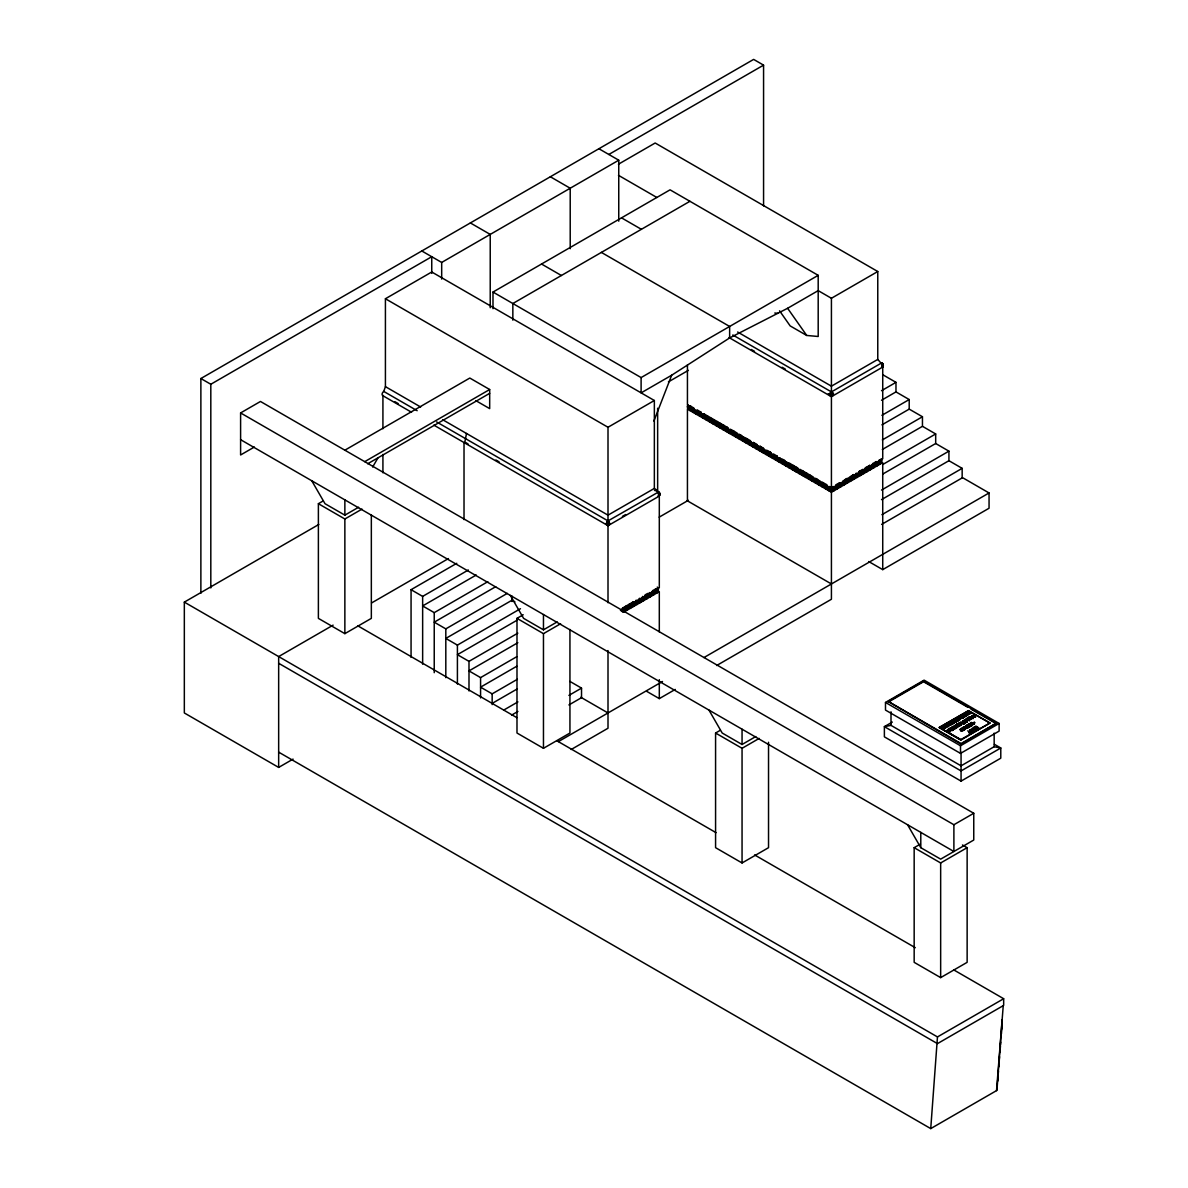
<?xml version="1.0" encoding="UTF-8"?>
<svg xmlns="http://www.w3.org/2000/svg" width="1188" height="1188" viewBox="0 0 1188 1188"><rect width="100%" height="100%" fill="white"/><g stroke="black" fill="none" stroke-linecap="round" stroke-linejoin="round"><path stroke-width="1.5" d="M968.963 723.997L970.433 723.923C974.531 728.541 968.057 723.032 971.249 722.542M951.959 730.175L950.682 730.13C947.564 727.709 953.712 731.125 950.831 729.536M976.655 727.205C972.126 727.175 977.501 727.13 976.091 726.21C979.625 728.526 980.575 728.957 975.511 726.343M963.23 716.75L963.082 716.438M278.66 752.138L930.739 1128.6L937.466 1036.931L184.333 602.123L184.333 712.963L278.66 767.418L293.08 759.102M996.524 1090.614L1003.251 1005.642M607.707 524.962L606.355 523.774L608.004 520.908L658.479 492.01L659.682 493.466L658.078 496.242M383.323 395.441A2.346 1.351 -60 0 1 382.12 394.045A2.346 1.351 -60 0 1 383.754 391.431L385.417 386.649L385.417 298.752L431.749 271.993L654.35 400.505L654.35 488.416C657.291 489.872 661.731 495.129 658.791 495.975C660.498 493.391 657.914 490.822 654.454 490.392M732.803 334.971L831.422 391.906C837.05 396.955 825.794 396.985 831.422 391.906L881.08 363.246C883.367 362.281 883.174 367.092 881.659 367.092M949.197 729.595C948.856 726.046 955.865 732.06 950.459 730.323L950.534 729.387L949.197 729.343L950.534 729.387M954.35 722.928L954.38 722.512A2.287 1.322 0 0 1 953.845 721.665L954.127 721.784A2.48 1.426 0 0 1 955.553 722.066A2.287 1.322 0 0 0 954.023 721.829L954.023 721.591A2.287 1.322 0 0 1 955.508 721.859A2.48 1.426 0 0 0 954.127 721.517L953.875 721.933A2.287 1.322 0 0 0 954.35 722.794L954.231 722.853A2.406 1.396 0 0 1 953.741 721.903L953.786 721.621M965.399 716.409A2.287 1.322 0 0 1 964.894 715.547L964.819 715.235A2.287 1.322 0 0 0 965.399 716.156L965.28 716.483A2.406 1.396 0 0 1 964.79 715.532L964.819 715.235A2.406 1.396 0 0 0 965.324 716.171L965.547 716.468M608.167 524.992L609.667 523.774L608.004 520.908L436.62 421.948M882.669 366.75L882.833 364.79L881.08 363.246L883.026 363.899L883.026 366.305L881.6 367.181L882.669 366.572L882.239 364.478L877.769 359.429L877.769 271.517L655.167 143.006L618.413 164.226M946.42 726.328L948.173 726.492L945.47 726.031L946.138 724.843M949.672 724.739C954.098 725.452 945.47 721.621 949.658 724.576M949.672 725.007L948.618 724.071L949.776 724.116M961.998 717.27L962.013 717.196A1.515 0.876 0 0 1 963.557 717.478M882.506 363.335L882.09 367.151M658.82 496.168C660.929 493.985 657.187 489.025 658.672 495.47M659.607 492.886L658.479 496.287M882.239 364.478C881.273 361.85 883.055 363.914 883.026 366.409M882.239 366.81L883.337 365.652L882.833 363.617M970.759 713.379L969.289 713.008C966.497 710.276 972.675 715.592 969.215 712.577L967.834 712.533M974.279 724.353L974.576 722.393L974.101 724.249L970.581 723.061M608.301 525.126C610.083 520.374 605.42 521.057 607.424 525.051M964.032 721.725L964.032 721.725A4.158 2.391 0 0 0 964.567 723.269L964.775 722.943A3.98 2.287 0 0 1 964.225 721.487L964.225 721.74A3.98 2.287 0 0 0 964.73 723.225M952.821 723.106L952.895 721.606L952.895 722.987M966.987 713.721L967.062 715.057M965.77 721.591C970.507 722.868 960.053 717.24 967.195 721.695L965.562 721.784M952.702 723.121L952.969 722.2M964.968 715.414L965.176 715.399A2.48 1.426 0 0 1 966.601 715.696L967.166 713.587M946.287 730.813L949.761 729.922M962.325 729.595C967.522 729.061 961.344 731.392 962.458 728.526C956.117 729.833 968.844 726.239 962.488 729.595M971.665 716.156L973.462 715.518L971.725 715.607M659.251 495.752L659.919 494.639L659.088 494.015M659.919 493.659L659.607 495.411M946.42 726.031L945.722 725.526L947.445 726.269M947.831 731.422C953.221 730.828 946.524 733.308 947.965 730.368M947.727 731.615L948.202 730.308M960.854 728.675L962.577 728.586L962.8 727.516L962.325 729.848M973.373 716.78L973.581 715.666L975.096 715.518L975.452 717.136L973.091 716.958L973.685 714.701M948.321 730.13L948.44 729.046L948.083 730.412L946.361 730.501M948.321 730.382L948.44 729.046M962.815 728.303L963.067 727.294L962.815 728.556M970.789 723.952L971.042 722.69L974.279 724.101M973.685 715.725L973.818 714.389M976.61 727.635L978.333 727.902L976.818 727.873L977.041 726.908L976.699 727.947M963.513 717.641L963.572 717.21A1.515 0.876 0 0 0 962.042 717.003L962.161 717.983M961.151 731.214L961.434 729.209M969.809 729.625L972.452 731.526L972.868 728.972M972.512 730.798L972.69 729.566M972.348 730.843L972.824 729.625M609.013 524.784C608.702 517.047 606.519 526.254 608.301 524.962M466.498 433.471L464.85 442.07L468.027 443.911M949.42 729.462L949.658 728.586L952.642 730.308M653.89 421.072L671.68 375.215L729.64 337.927L787.614 308.286L818.19 290.629M964.998 727.902L965.146 727.917A2.881 1.663 0 0 0 965.502 729.224M372.676 467.018L377.962 457.84M621.25 610.721L622.898 607.855L627.041 610.246L630.353 604.514M623.73 608.33L622.067 611.196L620.418 610.246M622.898 610.721L623.73 609.281L624.962 610.008M623.314 610.959L624.146 609.518M624.561 608.805L626.21 605.939M623.73 611.196L624.561 609.756M626.21 609.756L629.521 604.024L633.649 606.415L636.961 600.683M627.041 609.281L627.858 607.855M629.521 607.855L631.17 604.989M630.353 607.38L631.17 605.939M633.649 602.598L630.353 608.33L627.041 606.415L623.73 612.147L622.898 611.672M633.249 605.227L634.065 603.786M634.481 603.073L636.144 600.207L640.273 602.598L643.584 596.866L646.896 598.782L650.207 593.035M633.649 605.464L634.481 604.024M636.144 604.024L639.456 598.292L643.584 600.683L646.896 594.95M636.961 603.549L637.793 602.123M640.273 598.782L636.961 604.514L632.833 602.123M639.857 601.395L640.688 599.97M641.104 599.257L642.753 596.391M640.273 601.648L641.104 600.207M642.753 600.207L646.064 594.475L650.207 596.866L653.519 591.134M643.584 599.732L644.416 598.292M646.064 598.292L647.727 595.426M646.896 597.816L647.727 596.391M649.791 595.663L650.623 594.238M651.039 593.525L652.687 590.659L656.83 593.035L658.479 590.169L655.999 588.743L652.851 590.555M650.207 595.901L651.039 594.475M653.103 593.762L653.935 592.322M654.35 591.609L655.999 588.743M653.519 594L654.35 592.56M656.83 589.218L653.519 594.95L649.376 592.56M656.415 591.847L657.246 590.421M656.83 592.084L657.647 590.659M832.253 489.842L833.902 486.976M833.501 489.605L834.318 488.179M834.733 487.466L836.397 484.6L840.525 486.976L843.836 481.244M833.902 489.842L834.733 488.416M837.213 485.075L833.902 490.807L831.422 489.367L829.773 486.501L825.63 488.892L822.319 483.16L819.007 485.075L815.696 479.343M836.397 488.416L839.693 482.684M837.213 487.941L838.045 486.501M839.693 486.501L841.356 483.635M840.525 486.026L841.356 484.6M843.421 483.872L844.252 482.447M844.668 481.734L846.316 478.868L850.46 481.244L853.771 475.512M843.836 484.11L844.668 482.684M847.148 479.343L843.836 485.075L840.525 483.16L837.213 488.892L833.085 486.501L831.422 489.367L828.942 490.807L825.63 485.075M846.316 482.684L849.628 476.952L853.771 479.343L857.083 473.611L860.379 475.512L863.691 469.78M847.148 482.209L847.98 480.769M850.46 477.428L847.148 483.16L843.005 480.769M850.044 480.056L850.875 478.616M851.291 477.903L852.939 475.037L857.083 477.428L860.379 471.695M850.46 480.294L851.291 478.868M853.355 478.14L854.187 476.715M854.588 476.002L856.251 473.121M853.771 478.378L854.588 476.952M856.251 476.952L859.563 471.22L863.691 473.611L867.002 467.879M857.083 476.477L857.899 475.037M859.978 474.324L860.795 472.883M861.211 472.171L862.874 469.305L867.002 471.695L870.314 465.963M860.379 474.561L861.211 473.121M862.874 473.121L866.186 467.389L870.314 469.78L873.625 464.048L876.937 465.963L880.249 460.231M863.691 472.646L864.522 471.22M866.587 470.507L867.418 469.067M867.834 468.354L869.482 465.488L873.625 467.879L876.937 462.147M867.002 470.745L867.834 469.305M869.898 468.592L870.73 467.151M871.146 466.439L872.794 463.572M870.314 468.829L871.146 467.389M872.794 467.389L876.105 461.657L880.249 464.048L881.897 461.182L879.417 459.756L877.769 462.622M873.625 466.914L874.457 465.488M876.521 464.76L876.937 463.097L876.105 464.523L877.353 465.251M876.937 465.013L878.184 463.81L876.937 463.097M879.417 463.572L881.897 460.231M880.249 463.097L881.08 461.657M830.412 395.797C840.317 390.852 822.185 393.347 832.595 395.842M659.414 493.777C656.964 490.822 660.186 492.961 659.31 495.099M659.83 493.985L659.088 494.282M881.897 363.023L883.026 364.003L882.506 365.028M883.337 365.503L882.209 366.632M882.506 366.988L883.263 364.33M1001.915 1027.575L1001.692 1030.308M1001.618 1031.214L1001.41 1033.946M1000.756 1042.143L1000.534 1044.876M1000.474 1045.782L1000.251 1048.514M1000.177 1049.42L999.969 1052.152M999.598 1056.711L999.39 1059.444M999.316 1060.349L999.093 1063.082M999.019 1063.988L998.811 1066.72M998.455 1071.264L998.232 1073.997M998.158 1074.917L997.95 1077.635M997.875 1078.555L997.653 1081.288M997.296 1085.832L997.074 1088.564M658.479 492.975L658.672 492.159M658.82 493.466L659.251 492.545M881.897 363.974L882.09 363.172M882.669 365.592L883.1 364.196L881.08 363.246M882.729 366.112L882.506 365.28M881.897 367.285L882.833 366.691M658.82 495.797L659.414 494.52M200.876 593.317L200.876 378.527L753.638 59.4L763.572 65.132L763.572 205.866M200.876 378.527L210.811 384.259L431.749 256.712L431.749 273.374M608.835 154.47L763.572 65.132M421.814 250.98L441.684 262.444L618.755 160.202L618.755 221.191M254.351 447.03L240.6 454.974L240.6 412.934L260.469 401.47L973.759 813.275L973.759 840.035L940.658 859.147L920.789 847.683L907.558 824.739M492.99 308.687L492.99 292.055L670.062 189.828L818.19 275.334L818.19 336.486L806.726 335.462L790.169 325.913L779.551 310.811M689.931 201.292L512.845 303.519L512.845 320.151M344.862 450.193L469.809 378.051L489.679 389.516L489.679 408.627L475.928 400.698M364.731 461.657L489.679 389.516M367.671 463.78L489.679 393.347M371.339 514.805L371.339 618.369L344.862 633.649L318.384 618.369L318.384 503.697L323.062 501.009M184.333 602.123L318.859 524.443M311.761 480.769L325.007 503.697L344.862 515.161L358.613 507.231M318.384 503.697L344.862 518.993L361.998 509.103M492.99 292.055L641.104 377.576L818.19 275.334M671.68 375.215L641.104 392.872L641.104 377.576M668.413 381.883L688.387 370.344M385.417 298.752L608.004 427.264L654.35 400.505M818.621 290.882L831.422 298.277L877.769 271.517M692.411 409.118L690.748 406.251L687.436 408.152L687.436 406.251L688.268 405.761L690.748 410.068M688.684 408.39L689.931 407.677L690.748 409.118L689.515 409.83M694.059 408.152L689.931 410.543L687.436 406.251M691.995 410.306L693.243 409.593L694.059 411.018L692.827 411.731M695.307 412.221L696.539 411.494L697.371 412.934L696.138 413.647M333.115 625.14L278.66 656.578L278.66 767.418M371.562 602.955L448.44 558.568M698.618 414.122L699.851 413.409L700.682 414.85L699.435 415.562M701.93 416.038L703.162 415.325L703.994 416.75L702.747 417.478M705.226 417.953L706.474 417.226L707.306 418.666L706.058 419.379M411.063 657.395L411.063 589.694L456.771 563.305M710.617 417.716L706.474 420.092L703.162 414.36M708.538 419.854L709.785 419.141L710.617 420.582L709.37 421.295M711.85 421.77L713.097 421.057L713.929 422.483L712.681 423.21M715.161 423.685L716.409 422.973L717.225 424.398L715.993 425.111M411.063 589.694L422.646 596.391L468.354 570.002M718.473 425.586L719.72 424.873L720.537 426.314L719.304 427.027M721.784 427.502L723.032 426.789L723.848 428.215L722.616 428.942M725.096 429.417L726.328 428.705L727.16 430.13L725.927 430.843M476.24 575.007L422.646 605.939L434.229 612.637L487.823 581.689M728.407 431.333L729.64 430.605L730.471 432.046L729.224 432.759M733.783 431.081L729.64 433.471L726.328 427.739M731.719 433.234L732.951 432.521L733.783 433.947L732.536 434.674M735.03 435.15L736.263 434.437L737.095 435.862L735.847 436.575M738.327 437.065L739.575 436.338L740.406 437.778L739.159 438.491M654.35 488.416L608.004 515.161L442.649 419.706M877.769 359.429L831.422 386.174L737.614 332.016M741.639 438.966L742.886 438.253L743.718 439.679L742.47 440.406M744.95 440.882L746.198 440.169L747.014 441.594L745.782 442.307M495.708 586.694L434.229 622.185L445.812 628.868L507.291 593.376M751.989 443.51L750.326 440.644L746.198 443.035L742.886 437.303M748.262 442.797L749.509 442.07L750.326 443.51L749.093 444.223M622.423 516.394L625.616 514.553M433.813 425.111L608.004 525.675L659.31 496.064L659.31 587.793L620.834 610.008M729.031 337.57L831.422 396.688L882.729 367.062M751.573 444.698L752.821 443.985L753.638 445.426L752.405 446.139M754.885 446.614L756.117 445.901L756.949 447.327L755.716 448.039M758.196 448.529L759.429 447.802L760.261 449.242L759.013 449.955L758.612 448.292M760.261 449.242L759.013 448.039M761.508 450.43L762.741 449.717L763.572 451.158L762.325 451.871M764.82 452.346L766.052 451.633L766.884 453.059L765.636 453.786M659.192 517.151L688.387 500.296M768.116 454.262L769.364 453.534L770.195 454.974L768.948 455.687M881.526 390.704L895.975 382.358L895.975 391.906L881.526 400.252M771.428 456.162L772.675 455.45L773.507 456.89L772.259 457.603M774.739 458.078L775.987 457.365L776.804 458.791L775.571 459.518M514.909 601.885L512.013 600.207L445.812 638.431L457.41 645.114L520.448 608.716M778.051 459.994L779.298 459.281L780.115 460.706L778.883 461.419M781.362 461.894L782.61 461.182L783.427 462.622L782.194 463.335M786.738 461.657L782.61 464.048L779.298 458.316M569.943 629.462L569.943 733.026L543.465 748.306L516.988 733.026L516.988 618.354L523.21 614.76M784.674 463.81L785.907 463.097L786.738 464.523L785.506 465.251M517.3 620.091L457.41 654.677L468.993 661.36L517.849 633.145M787.986 465.726L789.218 465.013L790.05 466.439L788.802 467.151M791.297 467.641L792.53 466.914L793.361 468.354L792.114 469.067M881.927 415.31L909.206 399.554L909.206 409.118L881.927 424.859M794.609 469.542L795.841 468.829L796.673 470.255L795.425 470.983M797.905 471.458L799.153 470.745L799.984 472.171L798.737 472.883M803.296 471.22L799.153 473.611L795.841 467.879M801.217 473.373L802.464 472.646L803.296 474.086L802.049 474.799M804.528 475.274L805.776 474.561L806.607 476.002L805.36 476.715M517.849 642.708L468.993 670.908L480.576 677.606L516.825 656.667M809.904 475.037L805.776 477.428L802.464 471.695M510.365 595.426L523.596 618.354L543.465 629.833L557.217 621.888M807.84 477.19L809.087 476.477L809.904 477.903L808.672 478.616M516.988 618.354L543.465 633.649L560.588 623.759M811.152 479.106L812.399 478.378L813.216 479.818L811.983 480.531M882.328 439.916L922.452 416.75L922.452 426.314L882.328 449.48M814.463 481.006L815.696 480.294L816.527 481.734L815.295 482.447M817.775 482.922L819.007 482.209L819.839 483.635L818.591 484.362M821.086 484.838L822.319 484.11L823.15 485.55L821.903 486.263M824.398 486.738L825.63 486.026L826.462 487.466L825.215 488.179M516.825 666.23L480.576 687.154L492.159 693.851L517.374 679.284M827.694 488.654L828.942 487.941L829.773 489.367L828.526 490.095M622.423 608.122L633.635 601.663M644.846 595.188L648.039 593.332M836.233 484.689L839.426 482.833M844.237 480.056L847.445 478.215M850.638 476.358L853.845 474.517M858.657 471.74L861.849 469.899M865.057 468.042L869.868 465.265M873.061 463.424L876.269 461.568M657.647 589.694L658.479 589.218M622.423 611.954L657.647 591.609L657.647 587.793M688.268 404.811L688.268 408.627L831.422 491.283L881.08 462.622L881.08 458.791M624.042 611.969L659.31 591.609L659.31 631.971M687.436 500.846L687.436 409.118L831.422 492.233L882.729 462.622L882.729 569.631L868.71 561.538M882.729 464.523L935.684 433.962L935.684 443.51L882.729 474.086M492.159 703.4L517.374 688.847M881.526 490.065L948.93 451.158L948.93 460.706L881.526 499.628M503.742 710.082L517.923 701.9M511.627 715.102L517.923 711.449M568.918 695.396L581.526 688.119L581.526 697.668L568.918 704.944M881.927 514.671L962.161 468.354L962.161 477.903M881.645 524.398L962.577 477.665L989.055 492.961L989.055 508.241L882.729 569.631M558.405 741.594L662.503 681.496M703.935 657.573L989.055 492.961M571.205 749.494L608.004 728.244L608.004 650.579M646.48 691.223L659.31 698.618L675.244 689.426M716.676 665.503L831.422 599.257L831.422 492.233M768.532 742.262L768.532 847.683L742.055 862.963L715.577 847.683L715.577 733.026L720.255 730.323M708.954 710.082L722.2 733.026L742.055 744.49L755.806 736.545M715.577 733.026L742.055 748.306L759.191 738.416M885.491 702.45L924.101 680.145L999.123 723.462L999.123 731.11L960.513 753.4L885.491 710.082L885.491 702.45L960.513 745.767L999.123 723.462M888.238 701.484L923.551 681.11L996.376 723.15L961.062 744.163L888.238 701.484L961.062 743.525L996.376 723.15M888.238 702.123L923.551 681.749L967.878 707.335M892.322 722.066L884.377 726.655L884.377 736.842L961.062 781.11L1000.786 758.182L1000.786 747.995L994.386 744.297M939.322 727.427L968.472 710.602L989.975 723.017L968.472 710.855L939.322 727.427L960.84 739.842M942.277 727.071L944.95 728.363L941.401 727.576L944.505 728.363M942.47 726.967L944.95 728.363M943.376 726.447L945.247 727.784L943.376 726.611M946.212 727.101C939.5 722.586 949.851 730.278 944.995 725.675M944.802 725.616L946.39 727.531M949.301 725.319C941.445 722.022 954.9 726.714 946.97 724.621M950.964 723.344L951.469 724.19L949.39 722.957L951.662 724.487L950.118 723.7M952.761 723.848C945.024 719.987 956.741 726.655 951.543 721.903M951.172 721.933C952.509 721.472 950.058 722.289 952.85 723.789M952.717 721.042L954.87 722.527M953.652 720.507L956.117 721.651L955.479 722.126M956.147 720.329L958.063 720.774L956.147 720.581L956.34 721.769L956.013 720.671L954.187 720.448L955.761 720.27M955.211 720.002L957.32 720.968M955.538 719.423L956.592 721.636M957.216 718.458L959.533 719.676M959.176 718.28L960.394 719.438L958.419 718.176M959.206 717.448C964.908 720.552 958.018 714.419 958.998 718.517M962.919 717.983L960.201 716.735L962.919 717.983L962.206 717.092L964.017 717.092L963.023 717.389M961.612 716.171L964.017 717.092M964.389 715.458C957.751 714.137 967.938 718.562 964.196 715.621L962.339 715.621M965.918 715.904L964.107 714.641M964.76 714.092L966.616 715.428A2.48 1.426 0 0 0 965.176 715.131L964.923 715.547M965.918 713.424L968.072 714.656M966.483 713.097L967.685 714.047L966.601 713.29M967.359 712.592C973.031 716.037 964.255 711.538 968.933 712.681M943.688 726.521L946.48 727.219M947.89 724.086L949.301 725.571M948.544 723.715L950.86 724.799L949.524 724.918M950.058 722.839L952.85 723.537M954.187 720.448L955.761 720.522M958.181 719.26L958.553 720.492L955.716 719.779M960.201 716.988L960.899 716.319M962.057 715.904L964.478 715.503M965.012 714.211L966.987 715.636L966.987 713.468M968.265 712.325L970.715 713.483M946.732 724.754L949.583 725.423M960.201 716.735C964.894 720.789 957.884 715.889 959.176 718.532M967.7 712.874L969.126 712.785M947.029 725.437L948.173 726.492M948.618 724.324L949.776 724.368M952.821 721.903L952.806 722.646M959.162 718.428L960.231 719.2M957.988 719.23L957.127 719.601L958.553 720.492M959.265 718.324L957.795 718.933L959.919 718.606M956.592 721.383L956.043 720.27M958.063 720.774L956.325 720.433L958.063 720.522M960.127 719.245L958.122 717.923M960.557 716.691L961.879 718.324L959.251 717.418M962.354 718.057L962.235 718.235A1.515 0.876 0 0 1 961.879 717.359L961.879 717.106A1.515 0.876 0 0 0 962.25 717.983L961.998 717.478M970.566 713.082L969.215 713.067L970.373 713.32M943.985 727.784C945.173 728.526 944.861 726.106 945.247 727.784M951.662 724.487L951.128 723.611M950.058 722.586L952.583 723.685C949.42 719.854 953.578 724.428 954.261 722.556A2.406 1.396 0 0 1 953.741 721.651L953.771 721.903M950.638 728.244C951.781 728.081 949.747 728.793 952.019 727.086M954.157 728.363L955.969 728.378L954.157 728.363L955.791 728.274L953.311 726.239L956.043 727.888M957.394 727.353C955.805 728.467 952.256 722.913 957.647 726.952M955.464 724.992L959.607 726.284L955.375 725.408M956.637 724.309L959.607 726.284M959.221 724.517C952.212 722.482 965.592 727.086 959.473 724.116L959.236 722.809M958.968 724.383L957.974 723.537L959.251 724.235M959.934 722.408L961.448 723.537C969.037 725.378 960.156 720.893 961.448 723.284L959.859 722.824M965.978 722.185L963.156 720.552M968.829 720.195L965.191 719.379L969.512 720.567L966.542 718.591M969.557 718.577L967.032 718.309L969.156 718.621M968.012 717.998L968.576 717.671C975.274 721.19 966.29 718.146 968.576 717.418M971.324 717.27L973.061 718.517L971.071 717.671C965.101 717.493 973.7 716.052 971.101 717.389M954.543 725.779L957.662 727.145M971.665 715.904L973.328 715.711L971.725 715.859M953.118 729.952C953.548 730.323 953.533 727.65 951.9 727.932C952.019 729.209 956.295 726.135 952.969 727.561M956.192 726.403L954.573 726.373L956.043 726.566M962.622 721.68L963.468 722.17M964.359 720.73L965.993 720.745L964.537 721.175M951.959 728.912L952.984 728.897L952.137 729.016C953.34 727.086 955.716 730.679 953.118 728.259M954.573 726.625L956.192 726.655L954.617 726.848M975.14 715.28L973.581 715.919L975.303 715.621M966.69 720.24L969.512 720.299M957.587 727.442L955.969 727.056M958.924 725.913L956.964 725.868M967.374 721.799L965.755 721.413M971.472 719.171L969.215 719.111L970.834 719.319M950.459 730.323L952.642 730.041M954.81 728.793L953.415 728.927L953.504 729.803M956.058 728.066L952.939 726.447M967.374 721.547L964.344 719.869M959.963 729.447L962.829 730.962L959.637 729.506M964.136 726.759L966.958 728.318L964.003 726.596M965.725 726.12L968.591 727.383M968.443 725.809L966.364 725.229M968.472 724.027L968.844 727.487L967.567 724.739M967.567 724.992L971.546 725.675L968.814 725.779L969.022 727.13M961.33 729.284L961.062 731.036L961.374 729.848M972.096 723.566C968.948 723.492 974.947 724.665 970.462 725.022M969.23 727.011L967.626 728.006A2.881 1.663 0 0 0 965.428 727.754L965.295 727.427M971.546 725.675L969.037 725.645L970.032 726.804L968.665 725.437M967.685 730.858L970.878 732.551M973.818 730.858L971.413 729.209M973.952 727.234C983.59 733.412 967.091 725.497 974.279 729.046L976.907 728.957M969.586 730.13L972.779 731.585L971.71 731.763A2.881 1.663 0 0 0 969.527 731.511M973.937 730.665L971.071 729.269M976.655 726.952L974.843 727.264M972.586 729.64L972.779 729.046M976.224 728.838L974.175 729.194M939.767 727.68L960.84 739.589L989.545 723.269M939.322 727.68L960.84 740.094L989.975 723.017M994.163 746.717L961.062 765.829L891 725.378L884.377 726.655L961.062 770.923L1000.786 747.995L994.163 746.717L994.163 733.13M962.458 844.98L967.136 847.683L967.136 962.339L940.658 977.62L914.166 962.339L914.166 847.683L920.403 844.074M240.6 412.934L953.89 824.739L973.759 813.275M914.166 847.683L940.658 862.963L967.136 847.683M937.466 1036.931L1003.667 998.722L1003.667 1005.404L937.466 1043.628L278.66 663.275M1002.137 1019.764L996.94 1090.376L930.739 1128.6M832.253 392.649L830.59 392.649M832.595 393.139L830.249 393.139M832.862 393.688L829.996 393.688M833.026 394.253L829.833 394.253M833.085 394.772L829.773 394.772M833.026 395.233L829.833 395.233M832.862 395.604L831.422 396.02M608.434 521.22L607.573 521.22M608.835 521.636L607.172 521.636M609.177 522.141L606.83 522.141M609.444 522.69L606.578 522.69M609.607 523.24L606.4 523.24M609.667 523.774L606.355 523.774M609.607 524.235L606.4 524.235M608.583 525.051L609.444 524.591M831.125 396.124C829.491 389.115 834.392 395.574 830.59 395.96M974.412 722.289L971.962 723.017L974.576 722.646M965.399 727.665L965.399 727.412A2.881 1.663 0 0 1 967.7 727.709M969.393 731.437L969.527 731.778A2.881 1.663 0 0 1 971.799 731.971M969.586 733.248A2.881 1.663 0 0 1 969.245 731.927L969.482 731.689M606.83 524.844L608.434 525.081M962.696 728.734L964.255 728.096M953.132 727.769L954.424 727.234L953.073 727.249M968.829 724.071L972.393 723.581L972.541 725.348M948.767 724.205L949.658 724.309M969.156 718.369L967.106 718.28M950.029 728.125L953.028 728.214M951.736 728.214L951.84 729.09L953.236 728.69M953.726 720.552L955.88 722.052M951.959 729.165L952.984 729.15M961.448 723.537L964.092 723.433M956.979 719.364L955.924 719.2L957.142 719.883M955.924 719.453L957.157 718.606L959.399 719.854M951.959 729.922L950.682 730.13M975.452 717.136L973.21 717.032M953.325 728.749L954.617 728.808M969.037 725.645L971.16 726.15M968.012 717.745L971.398 719.379M968.844 717.27L971.071 717.671M956.979 724.116L959.221 724.264M969.571 713.884L967.611 714.003L969.571 714.137M946.42 726.581L946.509 725.72L945.47 726.031M774.769 313.023L778.051 313.32M954.187 720.195L955.895 720.344M946.42 725.779C943.925 724.725 951.499 728.11 945.707 725.096L945.618 725.942M957.097 720.047L958.553 720.24M951.321 724.027L950.207 724.19M943.985 727.516L945.44 728.066M831.273 396.005L829.996 395.604M607.484 524.903L606.578 524.591M966.958 728.318L963.587 727.101M963.765 714.671L966.126 715.785M943.866 726.403L946.212 727.368M947.445 726.521L946.762 725.229M598.901 148.738L618.755 160.202M618.443 175.304L656.875 197.49M550.356 176.76L570.21 188.239L570.21 248.708M621.517 217.85L641.386 229.314M882.729 374.71L895.975 382.358M895.975 391.906L909.206 399.554M909.206 409.118L922.452 416.75M922.452 426.314L935.684 433.962M935.684 443.51L948.93 451.158M601.38 252.405L729.64 326.462L729.64 337.927M948.93 460.706L962.161 468.354M751.336 349.495L754.529 351.336M782.12 367.27L785.298 369.097M828.214 393.881L831.422 395.738M470.374 222.943L490.228 234.407L490.228 307.722M541.535 264.033L561.389 275.497M881.481 461.894L880.249 461.182L879.417 462.622L880.664 463.335M874.873 465.726L873.625 465.013L872.794 466.439L874.041 467.151M871.561 467.641L870.314 466.914L869.482 468.354L870.73 469.067M868.25 469.542L867.002 468.829L866.186 470.255L867.418 470.983M864.938 471.458L863.691 470.745L862.874 472.171L864.107 472.883M861.627 473.373L860.379 472.646L859.563 474.086L860.795 474.799M858.315 475.274L857.083 474.561L856.251 476.002L857.484 476.715M855.004 477.19L853.771 476.477L852.939 477.903L854.187 478.616M851.692 479.106L850.46 478.378L849.628 479.818L850.875 480.531M848.395 481.006L847.148 480.294L846.316 481.734L847.564 482.447M845.084 482.922L843.836 482.209L843.005 483.635L844.252 484.362M841.772 484.838L840.525 484.11L839.693 485.55L840.941 486.263M838.461 486.738L837.213 486.026L836.397 487.466L837.629 488.179M835.149 488.654L833.902 487.941L833.085 489.367L834.318 490.095M689.857 405.732L693.05 407.573M697.816 410.32L700.994 412.162M704.172 413.988L728.036 427.769M731.214 429.611L735.996 432.358M739.174 434.199L742.351 436.041M745.529 437.867L750.311 440.629M753.489 442.456L756.667 444.297M759.845 446.139L763.023 447.965M767.804 450.727L770.982 452.569M774.16 454.395L777.338 456.237M782.12 458.999L785.298 460.825M788.476 462.667L798.024 468.176M801.202 470.017L812.34 476.447M815.517 478.274L818.695 480.115M821.888 481.957L826.655 484.704M687.08 500.638L831.422 583.961M971.042 709.162L996.376 723.789M965.696 713.543L968.146 714.953M969.824 716.691L973.061 718.517M969.512 720.567L966.379 718.799L968.933 720.388M971.413 722.453L974.101 724.442M960.691 716.453L963.141 717.849M385.417 386.649L420.641 406.994M962.874 720.715L966.126 722.512M973.685 727.383L976.907 729.209M956.875 718.651L959.459 719.973M964.864 723.24L964.552 723.061A4.158 2.391 0 0 1 964.032 721.472M960.854 721.873L964.092 723.7M954.87 719.794L957.32 721.22M383.754 391.431L417.151 410.706M957.974 723.537L961.196 725.363M951.618 721.68L954.053 723.091M956.37 724.457L959.028 726.12M394.891 401.678L398.173 403.578M495.886 459.994L499.079 461.835M411.553 412.251L382.922 395.738L382.922 428.749M946.91 724.546L946.955 725.586M947.682 725.408L947.994 726.269M943.925 727.279L945.099 727.873L944.015 727.323M942.099 727.175L944.505 728.615M658.063 590.896L656.83 590.169L655.999 591.609L657.246 592.322M654.751 592.797L653.519 592.084L652.687 593.525L653.935 594.238M651.455 594.713L650.207 594L649.376 595.426L650.623 596.153M648.143 596.628L646.896 595.901L646.064 597.341L647.312 598.054M644.832 598.529L643.584 597.816L642.753 599.257L644 599.97M641.52 600.445L640.273 599.732L639.456 601.158L640.688 601.885M638.208 602.361L636.961 601.648L636.144 603.073L637.377 603.786M634.897 604.261L633.649 603.549L632.833 604.989L634.065 605.702M631.585 606.177L630.353 605.464L629.521 606.89L630.754 607.617M628.274 608.093L627.041 607.38L626.21 608.805L627.457 609.518M240.6 439.679L953.89 851.499L953.89 824.739M569.943 681.422L581.526 688.119M580.813 697.252L608.004 712.963M357.722 625.779L516.795 717.626M556.964 740.822L716.037 832.654M754.603 854.929L915.295 947.697M953.86 969.957L1003.667 998.722M882.669 364.731L883.337 365.652M658.479 492.01L659.607 493.005M960.394 716.78L961.612 718.473M951.365 721.992L952.583 723.433M948.262 724.041L949.583 725.69M659.088 492.322L659.993 494.149M787.614 308.286L806.726 335.462M828.942 486.976L830.59 489.842M828.11 487.466L826.462 484.6L822.319 486.976L819.007 481.244M828.526 488.179L829.358 489.605M828.11 488.416L828.942 489.842M823.15 482.684L826.462 488.416M824.799 486.501L825.63 487.941M821.502 483.635L819.839 480.769L815.696 483.16L812.399 477.428M821.903 484.362L822.735 485.788M821.502 484.6L822.319 486.026M818.19 481.734L816.527 478.868L812.399 481.244L809.087 475.512M818.591 482.447L819.423 483.872M818.19 482.684L819.007 484.11M816.527 482.684L813.216 476.952L809.087 479.343L805.776 473.611L802.464 475.512L799.153 469.78M814.879 480.769L815.696 482.209M811.983 478.616L812.8 480.056M811.567 478.868L812.399 480.294M806.607 473.121L808.256 476.002M808.672 476.715L809.503 478.14M808.256 476.952L809.087 478.378M805.36 474.799L806.192 476.24M804.944 475.037L805.776 476.477M801.633 472.171L799.984 469.305L795.841 471.695L792.53 465.963M802.049 472.883L802.88 474.324M801.633 473.121L802.464 474.561M799.984 473.121L796.673 467.389L792.53 469.78L789.218 464.048L785.907 465.963L782.61 460.231M798.321 471.22L799.153 472.646M795.01 468.354L793.361 465.488L789.218 467.879L785.907 462.147M795.425 469.067L796.257 470.507M795.01 469.305L795.841 470.745M790.05 463.572L793.361 469.305M791.713 467.389L792.53 468.829M788.401 464.523L790.05 467.389M788.401 465.488L789.218 466.914M785.09 462.622L783.427 459.756L779.298 462.147L775.987 456.4M785.506 463.335L786.322 464.76M785.09 463.572L785.907 465.013M783.427 463.572L780.115 457.84L775.987 460.231L772.675 454.499L769.364 456.4L766.052 450.668M781.778 461.657L782.61 463.097M778.467 458.791L776.804 455.925L772.675 458.316L769.364 452.583M778.883 459.518L779.714 460.944M778.467 459.756L779.298 461.182M773.507 454.024L775.155 456.89M775.571 457.603L776.403 459.028M775.155 457.84L775.987 459.281M773.507 457.84L770.195 452.108L766.052 454.499L762.741 448.767M771.844 455.925L772.675 457.365M768.532 453.059L766.884 450.193L762.741 452.583L759.429 446.851M768.948 453.786L769.779 455.212M768.532 454.024L769.364 455.45M766.884 454.024L763.572 448.292L759.429 450.668L756.117 444.936L752.821 446.851L749.509 441.119M765.221 452.108L766.052 453.534M761.909 449.242L760.261 446.376L756.117 448.767L752.821 443.035M762.325 449.955L763.156 451.395M761.909 450.193L762.741 451.633M756.949 444.461L758.612 447.327M756.949 448.292L753.638 442.56L749.509 444.936L746.198 439.204M755.301 446.376L756.117 447.802M752.405 444.223L753.222 445.663M751.989 444.461L752.821 445.901M750.326 444.461L747.014 438.728L742.886 441.119L739.575 435.387M748.678 442.56L749.509 443.985M745.366 439.679L743.718 436.813L739.575 439.204L736.263 433.471M745.782 440.406L746.613 441.832M745.366 440.644L746.198 442.07M742.055 437.778L740.406 434.912L736.263 437.303L732.951 431.571M742.47 438.491L743.302 439.931M742.055 438.728L742.886 440.169M740.406 438.728L737.095 432.996L732.951 435.387L729.64 429.655L726.328 431.571L723.032 425.839M738.743 436.813L739.575 438.253M735.847 434.674L736.679 436.1M735.431 434.912L736.263 436.338M730.471 429.18L732.12 432.046M732.536 432.759L733.367 434.199M732.12 432.996L732.951 434.437M728.823 430.13L727.16 427.264L723.032 429.655L719.72 423.923M729.224 430.843L730.056 432.284M728.823 431.081L729.64 432.521M725.512 428.215L723.848 425.349L719.72 427.739L716.409 422.007M725.927 428.942L726.744 430.368M725.512 429.18L726.328 430.605M723.848 429.18L720.537 423.448L716.409 425.839L713.097 420.092L709.785 422.007L706.474 416.275M722.2 427.264L723.032 428.705M720.537 427.264L717.225 421.532L713.097 423.923L709.785 418.191M718.889 425.349L719.72 426.789M713.929 419.616L715.577 422.483M715.993 423.21L716.824 424.636M715.577 423.448L716.409 424.873M712.681 421.295L713.513 422.72M712.265 421.532L713.097 422.973M708.954 418.666L707.306 415.8L703.162 418.191L699.851 412.459M709.37 419.379L710.201 420.819M708.954 419.616L709.785 421.057M707.306 419.616L703.994 413.884L699.851 416.275L696.539 410.543L693.243 412.459L689.931 406.727M705.642 417.716L706.474 419.141M702.331 414.85L700.682 411.984L696.539 414.36L693.243 408.627M702.747 415.562L703.578 416.988M702.331 415.8L703.162 417.226M697.371 410.068L700.682 415.8M699.034 413.884L699.851 415.325M695.723 411.018L697.371 413.884M695.723 411.984L696.539 413.409M692.827 409.83L693.644 411.256M692.411 410.068L693.243 411.494M689.099 408.152L689.931 409.593M657.246 587.065L658.063 588.506M959.132 718.695L959.533 719.943M959.058 722.913L959.473 724.116M1001.677 1024.502L1001.989 1026.67M975.303 715.369L975.452 716.884M964.418 728.185L964.567 729.952M949.925 730.026L950.073 731.778M949.717 730.175L949.821 731.541L947.831 731.674M951.855 727.175L951.9 728.185M957.023 718.725L957.023 719.497M975.2 716.884L973.358 716.81M970.73 719.379L969.111 719.052M970.373 726.358L967.062 725.081M969.557 733.456L969.586 732.996A2.881 1.663 0 0 1 969.245 731.674M969.126 712.533L969.215 713.32M968.472 727.323L965.621 725.675M968.101 724.487L968.487 725.586L965.993 725.705M965.309 729.343L965.369 729.016A2.881 1.663 0 0 1 965.146 727.665M964.107 728.17L964.314 729.714L962.488 729.625M962.577 728.333L960.988 728.6M961.062 752.242L961.062 781.11M960.513 745.767L960.513 753.4M958.998 718.161L959.132 718.948M947.935 726.625L945.544 725.185M940.658 862.963L940.658 977.62M920.789 832.387L920.789 847.683M891 711.79L891 725.378M882.729 365.162L882.729 458.791L831.422 488.416L687.436 405.286L687.436 364.924M831.422 298.277L831.422 396.153M831.422 396.688L831.422 491.283M742.055 729.194L742.055 744.49M742.055 748.306L742.055 862.963M659.31 679.67L659.31 698.618M657.647 408.226L657.647 492.411M608.004 427.264L608.004 525.141M608.004 525.675L608.004 602.732M543.465 614.538L543.465 629.833M543.465 633.649L543.465 748.306M512.013 596.079L512.013 601.499M492.159 693.851L492.159 704.603M480.576 677.606L480.576 697.905M468.993 661.36L468.993 690.941M464.018 442.545L464.018 519.601M457.41 645.114L457.41 684.065M445.812 628.868L445.812 677.68M441.684 262.444L441.684 279.076M434.229 612.637L434.229 672.69M422.646 596.391L422.646 664.181M382.922 454.44L382.922 472.779M344.862 499.881L344.862 515.161M344.862 518.993L344.862 633.649M210.811 384.259L210.811 587.941M965.072 715.191A2.287 1.322 0 0 1 966.557 715.488"/></g></svg>
